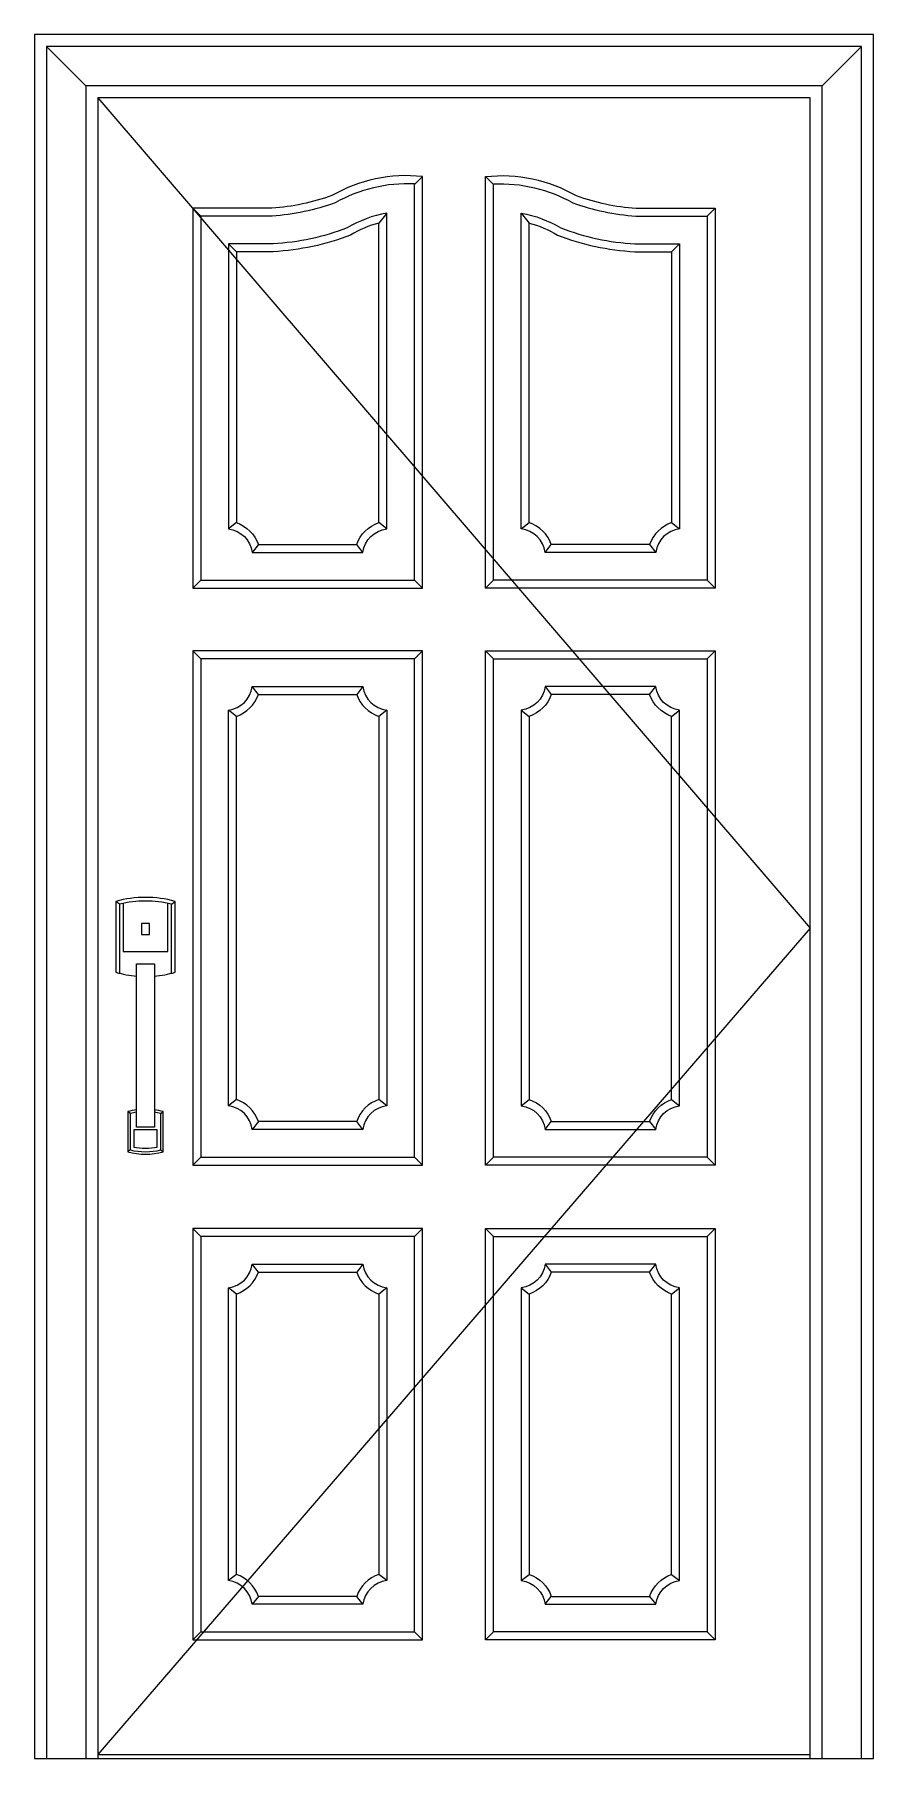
# Model space of a CAD drawing. Header units: metres. Extents: x -4522 to -3462, y 0 to 2180.
import ezdxf

# ---------------------------------------------------------------- set-up
doc = ezdxf.new("R2010")
doc.units = ezdxf.units.M
for name, color, linetype in [('2', 2, 'Continuous'), ('3', 3, 'Continuous'), ('4', 4, 'Continuous'), ('7', 7, 'Continuous')]:
    doc.layers.add(name, color=color, linetype=linetype)

msp = doc.modelspace()

# ---------------------------------------------------------------- linework, layer by layer
at = {"layer": '2'}
msp.add_line((-4522.11, 0), (-3462.11, 0), dxfattribs=at)
at = {"layer": '3'}
for p, q in [((-4457.11, 2115), (-4507.11, 2165)), ((-3527.11, 2115), (-3477.11, 2165)), ((-4032.11, 2000.37), (-4042.11, 1990.47)), ((-3952.11, 2000.37), (-3942.11, 1990.47)), ((-4312.11, 1950.37), (-4322.11, 1960.37)), ((-4077.11, 1954.08), (-4087.11, 1941.62)), ((-3907.11, 1954.08), (-3897.11, 1941.62)), ((-3672.11, 1950.37), (-3662.11, 1960.37)), ((-4267.11, 1905.37), (-4277.11, 1915.37)), ((-3717.11, 1905.37), (-3707.11, 1915.37)), ((-4267.11, 1562.86), (-4277.11, 1555.02)), ((-4077.11, 1555.02), (-4087.11, 1562.86)), ((-3907.11, 1555.02), (-3897.11, 1562.86)), ((-3717.11, 1562.86), (-3707.11, 1555.02)), ((-4239.27, 1535.02), (-4247.11, 1525.02)), ((-4107.11, 1525.02), (-4114.95, 1535.02)), ((-3877.11, 1525.02), (-3869.27, 1535.02)), ((-3744.95, 1535.02), (-3737.11, 1525.02)), ((-4312.11, 1490.02), (-4322.11, 1480.02)), ((-4042.11, 1490.02), (-4032.11, 1480.02)), ((-3942.11, 1490.02), (-3952.11, 1480.02)), ((-3672.11, 1490.02), (-3662.11, 1480.02)), ((-4312.11, 1390.49), (-4322.11, 1400.49)), ((-4042.11, 1390.49), (-4032.11, 1400.49)), ((-3942.11, 1390.49), (-3952.11, 1400.49)), ((-3672.11, 1390.49), (-3662.11, 1400.49)), ((-4239.27, 1345.49), (-4247.11, 1355.49)), ((-4107.11, 1355.49), (-4114.95, 1345.49)), ((-3877.11, 1355.49), (-3869.27, 1345.49)), ((-3744.95, 1345.49), (-3737.11, 1355.49)), ((-4267.11, 1317.66), (-4277.11, 1325.49)), ((-4077.11, 1325.49), (-4087.11, 1317.66)), ((-3907.11, 1325.49), (-3897.11, 1317.66)), ((-3717.11, 1317.66), (-3707.11, 1325.49)), ((-4414.73, 1080.27), (-4419.21, 1083.71)), ((-4349.04, 1080.27), (-4344.56, 1083.71)), ((-4267.11, 833.31), (-4277.11, 825.47)), ((-4077.11, 825.47), (-4087.11, 833.31)), ((-3907.11, 825.47), (-3897.11, 833.31)), ((-3717.11, 833.31), (-3707.11, 825.47)), ((-4401.3, 815.72), (-4404.28, 818.02)), ((-4362.47, 815.72), (-4359.49, 818.02)), ((-4239.27, 805.47), (-4247.11, 795.47)), ((-4107.11, 795.47), (-4114.95, 805.47)), ((-3877.11, 795.47), (-3869.27, 805.47)), ((-3744.95, 805.47), (-3737.11, 795.47)), ((-4401.3, 769.56), (-4404.28, 767.26)), ((-4362.47, 769.56), (-4359.49, 767.26)), ((-4312.11, 760.47), (-4322.11, 750.47)), ((-4042.11, 760.47), (-4032.11, 750.47)), ((-3942.11, 760.47), (-3952.11, 750.47)), ((-3672.11, 760.47), (-3662.11, 750.47)), ((-4312.11, 660.02), (-4322.11, 670.02)), ((-4042.11, 660.02), (-4032.11, 670.02)), ((-3942.11, 660.02), (-3952.11, 670.02)), ((-3672.11, 660.02), (-3662.11, 670.02)), ((-4239.27, 615.02), (-4247.11, 625.02)), ((-4107.11, 625.02), (-4114.95, 615.02)), ((-3877.11, 625.02), (-3869.27, 615.02)), ((-3744.95, 615.02), (-3737.11, 625.02)), ((-4267.11, 587.19), (-4277.11, 595.02)), ((-4077.11, 595.02), (-4087.11, 587.19)), ((-3907.11, 595.02), (-3897.11, 587.19)), ((-3717.11, 587.19), (-3707.11, 595.02)), ((-4267.11, 232.84), (-4277.11, 225)), ((-4077.11, 225), (-4087.11, 232.84)), ((-3907.11, 225), (-3897.11, 232.84)), ((-3717.11, 232.84), (-3707.11, 225)), ((-4239.27, 205), (-4247.11, 195)), ((-4107.11, 195), (-4114.95, 205)), ((-3877.11, 195), (-3869.27, 205)), ((-3744.95, 205), (-3737.11, 195)), ((-4312.11, 160), (-4322.11, 150)), ((-4042.11, 160), (-4032.11, 150)), ((-3942.11, 160), (-3952.11, 150)), ((-3672.11, 160), (-3662.11, 150)), ((-4442.11, 5), (-3542.11, 5))]:
    msp.add_line(p, q, dxfattribs=at)
for points in [[(-3477.11, 0), (-3477.11, 2165), (-4507.11, 2165), (-4507.11, 0)], [(-3527.11, 0), (-3527.11, 2115), (-4457.11, 2115), (-4457.11, 0)], [(-4442.11, 2100), (-3542.11, 1050), (-4442.11, 5)], [(-4410.25, 1081.32), (-4410.25, 1020.6), (-4353.52, 1020.6), (-4353.52, 1081.32)]]:
    msp.add_lwpolyline(points, dxfattribs=at)
for points in [[(-4221.79, 1950.37), (-4312.11, 1950.37), (-4312.11, 1490.02), (-4042.11, 1490.02), (-4042.11, 1991.1, 0.14), (-4142.16, 1967.19, -0.07)], [(-3762.44, 1950.37), (-3672.11, 1950.37), (-3672.11, 1490.02), (-3942.11, 1490.02), (-3942.11, 1991.1, -0.14), (-3842.06, 1967.19, 0.07)], [(-4277.11, 1555.02, -0.34), (-4247.11, 1525.02), (-4107.11, 1525.02, -0.34), (-4077.11, 1555.02), (-4077.11, 1954.08, 0.09), (-4127.1, 1935.45, -0.08), (-4220.69, 1915.37), (-4277.11, 1915.37)], [(-3707.11, 1555.02, 0.34), (-3737.11, 1525.02), (-3877.11, 1525.02, 0.34), (-3907.11, 1555.02), (-3907.11, 1954.08, -0.09), (-3857.12, 1935.45, 0.08), (-3763.53, 1915.37), (-3707.11, 1915.37)], [(-4366.95, 794.88), (-4396.82, 794.88), (-4396.82, 773.14, 0.1), (-4366.95, 773.14), (-4366.95, 794.88)]]:
    msp.add_lwpolyline(points, format="xyb", close=True, dxfattribs=at)
for points in [[(-4312.11, 760.47), (-4042.11, 760.47), (-4042.11, 1390.49), (-4312.11, 1390.49)], [(-3672.11, 760.47), (-3942.11, 760.47), (-3942.11, 1390.49), (-3672.11, 1390.49)], [(-4312.11, 160), (-4042.11, 160), (-4042.11, 660.02), (-4312.11, 660.02)], [(-3672.11, 160), (-3942.11, 160), (-3942.11, 660.02), (-3672.11, 660.02)]]:
    msp.add_lwpolyline(points, close=True, dxfattribs=at)
for points in [[(-4277.11, 1325.49, 0.34), (-4247.11, 1355.49), (-4107.11, 1355.49, 0.34), (-4077.11, 1325.49), (-4077.11, 825.47, 0.34), (-4107.11, 795.47), (-4247.11, 795.47, 0.34), (-4277.11, 825.47), (-4277.11, 1325.49)], [(-3707.11, 1325.49, -0.34), (-3737.11, 1355.49), (-3877.11, 1355.49, -0.34), (-3907.11, 1325.49), (-3907.11, 825.47, -0.34), (-3877.11, 795.47), (-3737.11, 795.47, -0.34), (-3707.11, 825.47), (-3707.11, 1325.49)], [(-4349.04, 992.95), (-4349.04, 1080.27, 0.12), (-4414.73, 1080.27), (-4414.73, 992.95)], [(-4393.08, 817.32, 0.03), (-4401.3, 815.72), (-4401.3, 769.56, 0.12), (-4362.47, 769.56), (-4362.47, 815.72, 0.03), (-4370.69, 817.32)], [(-4277.11, 595.02, 0.34), (-4247.11, 625.02), (-4107.11, 625.02, 0.34), (-4077.11, 595.02), (-4077.11, 225, 0.34), (-4107.11, 195), (-4247.11, 195, 0.34), (-4277.11, 225), (-4277.11, 595.02)], [(-3707.11, 595.02, -0.34), (-3737.11, 625.02), (-3877.11, 625.02, -0.34), (-3907.11, 595.02), (-3907.11, 225, -0.34), (-3877.11, 195), (-3737.11, 195, -0.34), (-3707.11, 225), (-3707.11, 595.02)]]:
    msp.add_lwpolyline(points, format="xyb", dxfattribs=at)
at = {"layer": '4'}
msp.add_lwpolyline([(-3462.11, 0), (-3462.11, 2180), (-4522.11, 2180), (-4522.11, 0)], dxfattribs=at)
at = {"layer": '7'}
msp.add_lwpolyline([(-3542.11, 0), (-3542.11, 2100), (-4442.11, 2100), (-4442.11, 0)], dxfattribs=at)
for points in [[(-4222.11, 1960.37), (-4322.11, 1960.37), (-4322.11, 1480.02), (-4032.11, 1480.02), (-4032.11, 2000.37, 0.16), (-4146.38, 1976.29, -0.07), (-4222.11, 1960.37)], [(-3762.11, 1960.37), (-3662.11, 1960.37), (-3662.11, 1480.02), (-3952.11, 1480.02), (-3952.11, 2000.37, -0.16), (-3837.84, 1976.29, 0.07), (-3762.11, 1960.37)], [(-4370.69, 989.45, 0.05), (-4344.56, 994.12), (-4344.56, 1083.71, 0.14), (-4419.21, 1083.71), (-4419.21, 994.12, 0.05), (-4393.08, 989.45, 0.05)], [(-4393.08, 820.34, 0.03), (-4404.28, 818.02), (-4404.28, 767.26, 0.14), (-4359.49, 767.26), (-4359.49, 818.02, 0.03), (-4370.69, 820.34)]]:
    msp.add_lwpolyline(points, format="xyb", dxfattribs=at)
for points in [[(-4267.11, 1562.86, -0.23), (-4239.27, 1535.02), (-4114.95, 1535.02, -0.23), (-4087.11, 1562.86), (-4087.11, 1941.62, 0.07), (-4122.71, 1926.42, -0.08), (-4220.39, 1905.37), (-4267.11, 1905.37)], [(-3717.11, 1562.86, 0.23), (-3744.95, 1535.02), (-3869.27, 1535.02, 0.23), (-3897.11, 1562.86), (-3897.11, 1941.62, -0.07), (-3861.51, 1926.42, 0.08), (-3763.83, 1905.37), (-3717.11, 1905.37)], [(-4267.11, 1317.66, 0.23), (-4239.27, 1345.49), (-4114.95, 1345.49, 0.23), (-4087.11, 1317.66), (-4087.11, 833.31, 0.23), (-4114.95, 805.47), (-4239.27, 805.47, 0.23), (-4267.11, 833.31)], [(-3717.11, 1317.66, -0.23), (-3744.95, 1345.49), (-3869.27, 1345.49, -0.23), (-3897.11, 1317.66), (-3897.11, 833.31, -0.23), (-3869.27, 805.47), (-3744.95, 805.47, -0.23), (-3717.11, 833.31)], [(-4267.11, 587.19, 0.23), (-4239.27, 615.02), (-4114.95, 615.02, 0.23), (-4087.11, 587.19), (-4087.11, 232.84, 0.23), (-4114.95, 205), (-4239.27, 205, 0.23), (-4267.11, 232.84)], [(-3717.11, 587.19, -0.23), (-3744.95, 615.02), (-3869.27, 615.02, -0.23), (-3897.11, 587.19), (-3897.11, 232.84, -0.23), (-3869.27, 205), (-3744.95, 205, -0.23), (-3717.11, 232.84)]]:
    msp.add_lwpolyline(points, format="xyb", close=True, dxfattribs=at)
for points in [[(-4322.11, 750.47), (-4032.11, 750.47), (-4032.11, 1400.49), (-4322.11, 1400.49)], [(-3662.11, 750.47), (-3952.11, 750.47), (-3952.11, 1400.49), (-3662.11, 1400.49)], [(-4386.8, 1041.95), (-4376.97, 1041.95), (-4376.97, 1055.99), (-4386.8, 1055.99)], [(-4393.08, 798.42), (-4393.08, 1004.69), (-4370.69, 1004.69), (-4370.69, 798.42)], [(-4322.11, 150), (-4032.11, 150), (-4032.11, 670.02), (-4322.11, 670.02)], [(-3662.11, 150), (-3952.11, 150), (-3952.11, 670.02), (-3662.11, 670.02)]]:
    msp.add_lwpolyline(points, close=True, dxfattribs=at)

doc.saveas('drawing.dxf')
